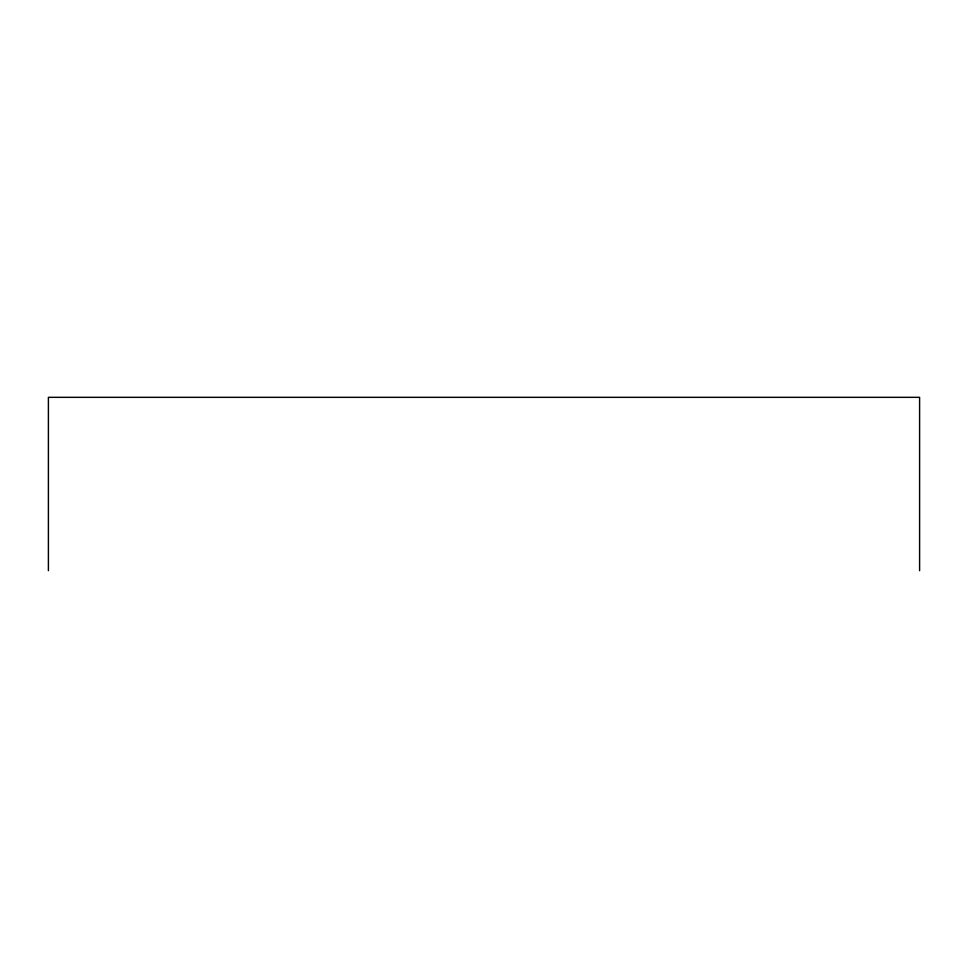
<?xml version="1.0" encoding="UTF-8"?>
<svg xmlns="http://www.w3.org/2000/svg" width="968" height="968" viewBox="0 0 968 968"><rect width="100%" height="100%" fill="white"/><g stroke="black" fill="none" stroke-linecap="round" stroke-linejoin="round"><path stroke-width="1.45" d="M919.6 570.672L919.6 397.328L48.4 397.328L48.4 570.672"/></g></svg>
